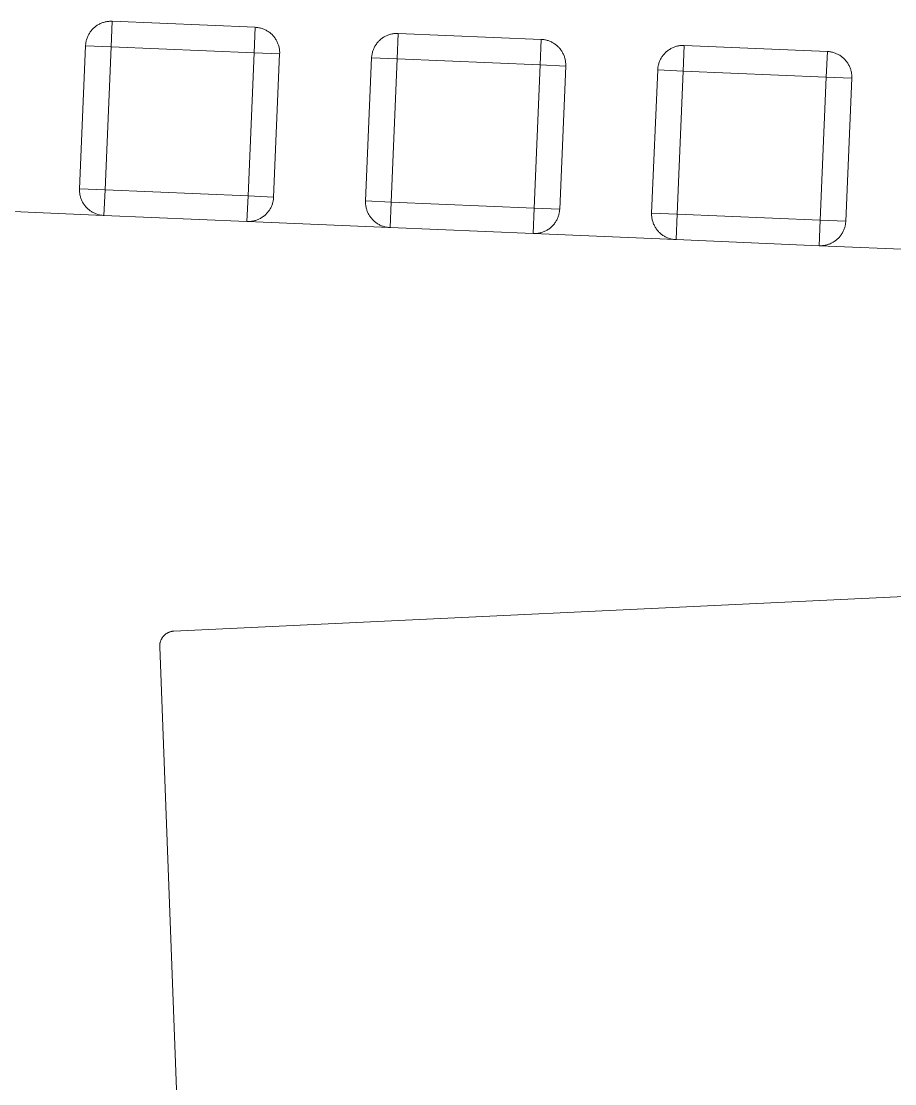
# Model space of a CAD drawing. Header units: inches. Extents: x -16 to 183, y -17 to 123.
# Drawn here: x 128.8 to 135.53, y 114.77 to 122.95 of the extents above; entities that cross this region are included whole.
import ezdxf

# ---------------------------------------------------------------- set-up
doc = ezdxf.new("R2010")
doc.units = ezdxf.units.IN
doc.layers.add('ZANO_R', color=7, linetype='Continuous', lineweight=0)

msp = doc.modelspace()

# ---------------------------------------------------------------- linework, layer by layer
at = {"layer": 'ZANO_R'}
for p, q in [((129.39439, 122.91737), (129.40022, 122.92072)), ((129.40022, 122.92072), (129.40616, 122.92387)), ((129.40616, 122.92387), (129.4122, 122.92681)), ((129.4122, 122.92681), (129.41834, 122.92954)), ((129.41834, 122.92954), (129.42457, 122.93206)), ((129.42457, 122.93206), (129.43088, 122.93437)), ((129.43088, 122.93437), (129.43727, 122.93646)), ((129.43727, 122.93646), (129.44373, 122.93833)), ((129.44373, 122.93833), (129.45024, 122.93998)), ((129.45024, 122.93998), (129.45681, 122.94141)), ((129.45681, 122.94141), (129.46343, 122.94261)), ((129.46343, 122.94261), (129.47008, 122.94359)), ((129.47008, 122.94359), (129.47676, 122.94433)), ((129.47676, 122.94433), (129.48346, 122.94485)), ((129.48346, 122.94485), (129.49017, 122.94514)), ((129.49017, 122.94514), (129.49689, 122.9452)), ((129.4953, 122.74836), (129.50361, 122.94503)), ((129.49689, 122.9452), (129.50361, 122.94503)), ((129.50361, 122.94503), (130.60499, 122.89848)), ((129.31822, 122.83434), (129.32126, 122.84033)), ((129.32126, 122.84033), (129.3245, 122.84622)), ((129.3245, 122.84622), (129.32794, 122.852)), ((129.32794, 122.852), (129.33158, 122.85765)), ((129.33158, 122.85765), (129.33541, 122.86318)), ((129.33541, 122.86318), (129.33942, 122.86857)), ((129.33942, 122.86857), (129.34361, 122.87382)), ((129.34361, 122.87382), (129.34799, 122.87893)), ((129.34799, 122.87893), (129.35253, 122.88388)), ((129.35253, 122.88388), (129.35724, 122.88867)), ((129.35724, 122.88867), (129.36211, 122.89331)), ((129.36211, 122.89331), (129.36714, 122.89777)), ((129.36714, 122.89777), (129.37231, 122.90206)), ((129.37231, 122.90206), (129.37763, 122.90617)), ((129.37763, 122.90617), (129.38309, 122.91009)), ((129.38309, 122.91009), (129.38867, 122.91383)), ((129.38867, 122.91383), (129.39439, 122.91737)), ((130.59668, 122.70181), (130.60499, 122.89848)), ((130.60499, 122.89848), (130.6117, 122.89808)), ((130.6117, 122.89808), (130.61839, 122.89746)), ((130.61839, 122.89746), (130.62506, 122.8966)), ((130.62506, 122.8966), (130.6317, 122.89552)), ((130.6317, 122.89552), (130.63829, 122.89421)), ((130.63829, 122.89421), (130.64483, 122.89268)), ((130.64483, 122.89268), (130.65132, 122.89092)), ((130.65132, 122.89092), (130.65775, 122.88895)), ((130.65775, 122.88895), (130.6641, 122.88675)), ((130.6641, 122.88675), (130.67038, 122.88434)), ((130.67038, 122.88434), (130.67656, 122.88172)), ((130.67656, 122.88172), (130.68266, 122.87889)), ((130.68266, 122.87889), (130.68866, 122.87585)), ((130.68866, 122.87585), (130.69454, 122.87261)), ((130.69454, 122.87261), (130.70032, 122.86917)), ((130.70032, 122.86917), (130.70597, 122.86553)), ((130.70597, 122.86553), (130.7115, 122.86171)), ((130.7115, 122.86171), (130.71689, 122.85769)), ((130.71689, 122.85769), (130.72214, 122.8535)), ((130.72214, 122.8535), (130.72725, 122.84913)), ((130.72725, 122.84913), (130.7322, 122.84458)), ((130.7322, 122.84458), (130.737, 122.83987)), ((130.737, 122.83987), (130.74163, 122.835)), ((131.6211, 122.83644), (131.62733, 122.83896)), ((131.62733, 122.83896), (131.63364, 122.84127)), ((131.63364, 122.84127), (131.64003, 122.84336)), ((131.64003, 122.84336), (131.64648, 122.84523)), ((131.64648, 122.84523), (131.653, 122.84688)), ((131.653, 122.84688), (131.65957, 122.84831)), ((131.65957, 122.84831), (131.66618, 122.84951)), ((131.66618, 122.84951), (131.67283, 122.85049)), ((131.67283, 122.85049), (131.67951, 122.85123)), ((131.67951, 122.85123), (131.68621, 122.85175)), ((131.68621, 122.85175), (131.69293, 122.85204)), ((131.69293, 122.85204), (131.69965, 122.8521)), ((131.69806, 122.65526), (131.70637, 122.85193)), ((131.69965, 122.8521), (131.70637, 122.85193)), ((131.70637, 122.85193), (132.80775, 122.80538)), ((129.29863, 122.75667), (129.29903, 122.76338)), ((129.29903, 122.76338), (129.29965, 122.77007)), ((129.29965, 122.77007), (129.30051, 122.77674)), ((129.30051, 122.77674), (129.30159, 122.78337)), ((129.30159, 122.78337), (129.3029, 122.78997)), ((129.3029, 122.78997), (129.30443, 122.79651)), ((129.30443, 122.79651), (129.30619, 122.803)), ((129.30619, 122.803), (129.30816, 122.80942)), ((129.30816, 122.80942), (129.31036, 122.81578)), ((129.31036, 122.81578), (129.31277, 122.82205)), ((129.31277, 122.82205), (129.31539, 122.82824)), ((129.31539, 122.82824), (129.31822, 122.83434)), ((130.74163, 122.835), (130.74609, 122.82997)), ((130.74609, 122.82997), (130.75038, 122.8248)), ((130.75038, 122.8248), (130.75449, 122.81948)), ((130.75449, 122.81948), (130.75841, 122.81402)), ((130.75841, 122.81402), (130.76215, 122.80844)), ((130.76215, 122.80844), (130.7657, 122.80272)), ((130.7657, 122.80272), (130.76904, 122.79689)), ((130.76904, 122.79689), (130.77219, 122.79095)), ((130.77219, 122.79095), (130.77513, 122.78491)), ((130.77513, 122.78491), (130.77786, 122.77877)), ((130.77786, 122.77877), (130.78038, 122.77254)), ((130.78038, 122.77254), (130.78269, 122.76623)), ((130.78269, 122.76623), (130.78478, 122.75984)), ((130.78478, 122.75984), (130.78665, 122.75338)), ((131.52726, 122.75312), (131.5307, 122.7589)), ((131.5307, 122.7589), (131.53433, 122.76455)), ((131.53433, 122.76455), (131.53816, 122.77008)), ((131.53816, 122.77008), (131.54217, 122.77547)), ((131.54217, 122.77547), (131.54637, 122.78072)), ((131.54637, 122.78072), (131.55074, 122.78583)), ((131.55074, 122.78583), (131.55529, 122.79078)), ((131.55529, 122.79078), (131.56, 122.79557)), ((131.56, 122.79557), (131.56487, 122.80021)), ((131.56487, 122.80021), (131.56989, 122.80467)), ((131.56989, 122.80467), (131.57507, 122.80896)), ((131.57507, 122.80896), (131.58039, 122.81307)), ((131.58039, 122.81307), (131.58584, 122.81699)), ((131.58584, 122.81699), (131.59143, 122.82073)), ((131.59143, 122.82073), (131.59714, 122.82427)), ((131.59714, 122.82427), (131.60297, 122.82762)), ((131.60297, 122.82762), (131.60891, 122.83077)), ((131.60891, 122.83077), (131.61496, 122.83371)), ((131.61496, 122.83371), (131.6211, 122.83644)), ((132.79944, 122.60871), (132.80775, 122.80538)), ((132.80775, 122.80538), (132.81446, 122.80498)), ((132.81446, 122.80498), (132.82115, 122.80436)), ((132.82115, 122.80436), (132.82782, 122.8035)), ((132.82782, 122.8035), (132.83445, 122.80242)), ((132.83445, 122.80242), (132.84105, 122.80111)), ((132.84105, 122.80111), (132.84759, 122.79958)), ((132.84759, 122.79958), (132.85408, 122.79782)), ((132.85408, 122.79782), (132.8605, 122.79585)), ((132.8605, 122.79585), (132.86686, 122.79365)), ((132.86686, 122.79365), (132.87313, 122.79124)), ((132.87313, 122.79124), (132.87932, 122.78862)), ((132.87932, 122.78862), (132.88542, 122.78579)), ((132.88542, 122.78579), (132.89141, 122.78275)), ((132.89141, 122.78275), (132.8973, 122.77951)), ((132.8973, 122.77951), (132.90307, 122.77607)), ((132.90307, 122.77607), (132.90873, 122.77243)), ((132.90873, 122.77243), (132.91425, 122.76861)), ((132.91425, 122.76861), (132.91965, 122.76459)), ((132.91965, 122.76459), (132.9249, 122.7604)), ((132.9249, 122.7604), (132.93, 122.75603)), ((133.86894, 122.75641), (133.87559, 122.75739)), ((133.87559, 122.75739), (133.88227, 122.75813)), ((133.88227, 122.75813), (133.88897, 122.75865)), ((133.88897, 122.75865), (133.89569, 122.75894)), ((133.89569, 122.75894), (133.90241, 122.759)), ((133.90082, 122.56216), (133.90913, 122.75883)), ((133.90241, 122.759), (133.90913, 122.75883)), ((133.90913, 122.75883), (135.01051, 122.71228)), ((129.25208, 121.65529), (129.29863, 122.75667)), ((129.4953, 122.74836), (129.29863, 122.75667)), ((129.44875, 121.64698), (129.4953, 122.74836)), ((129.4953, 122.74836), (130.59668, 122.70181)), ((130.59668, 122.70181), (130.55013, 121.60043)), ((130.79316, 122.6935), (130.59668, 122.70181)), ((130.79335, 122.6935), (130.74681, 121.59212)), ((130.78665, 122.75338), (130.7883, 122.74687)), ((130.7883, 122.74687), (130.78973, 122.7403)), ((130.78973, 122.7403), (130.79093, 122.73368)), ((130.79093, 122.73368), (130.79191, 122.72703)), ((130.79191, 122.72703), (130.79266, 122.72035)), ((130.79266, 122.72035), (130.79317, 122.71365)), ((130.79316, 122.6935), (130.79335, 122.6935)), ((130.79317, 122.71365), (130.79346, 122.70694)), ((130.79352, 122.70022), (130.79335, 122.6935)), ((130.79346, 122.70694), (130.79352, 122.70022)), ((131.50178, 122.67028), (131.50241, 122.67697)), ((131.50241, 122.67697), (131.50327, 122.68364)), ((131.50327, 122.68364), (131.50435, 122.69027)), ((131.50435, 122.69027), (131.50566, 122.69687)), ((131.50566, 122.69687), (131.50719, 122.70341)), ((131.50719, 122.70341), (131.50894, 122.7099)), ((131.50894, 122.7099), (131.51092, 122.71632)), ((131.51092, 122.71632), (131.51311, 122.72268)), ((131.51311, 122.72268), (131.51552, 122.72895)), ((131.51552, 122.72895), (131.51815, 122.73514)), ((131.51815, 122.73514), (131.52098, 122.74124)), ((131.52098, 122.74124), (131.52402, 122.74723)), ((131.52402, 122.74723), (131.52726, 122.75312)), ((132.93, 122.75603), (132.93496, 122.75148)), ((132.93496, 122.75148), (132.93975, 122.74677)), ((132.93975, 122.74677), (132.94438, 122.7419)), ((132.94438, 122.7419), (132.94885, 122.73687)), ((132.94885, 122.73687), (132.95314, 122.7317)), ((132.95314, 122.7317), (132.95725, 122.72638)), ((132.95725, 122.72638), (132.96117, 122.72092)), ((132.96117, 122.72092), (132.96491, 122.71534)), ((132.96491, 122.71534), (132.96845, 122.70962)), ((132.96845, 122.70962), (132.9718, 122.7038)), ((132.9718, 122.7038), (132.97494, 122.69785)), ((132.97494, 122.69785), (132.97789, 122.69181)), ((132.97789, 122.69181), (132.98062, 122.68567)), ((132.98062, 122.68567), (132.98314, 122.67944)), ((132.98314, 122.67944), (132.98545, 122.67313)), ((133.73709, 122.67145), (133.74092, 122.67698)), ((133.74092, 122.67698), (133.74493, 122.68237)), ((133.74493, 122.68237), (133.74913, 122.68762)), ((133.74913, 122.68762), (133.7535, 122.69273)), ((133.7535, 122.69273), (133.75804, 122.69768)), ((133.75804, 122.69768), (133.76275, 122.70247)), ((133.76275, 122.70247), (133.76762, 122.70711)), ((133.76762, 122.70711), (133.77265, 122.71157)), ((133.77265, 122.71157), (133.77783, 122.71586)), ((133.77783, 122.71586), (133.78314, 122.71997)), ((133.78314, 122.71997), (133.7886, 122.72389)), ((133.7886, 122.72389), (133.79419, 122.72763)), ((133.79419, 122.72763), (133.7999, 122.73117)), ((133.7999, 122.73117), (133.80573, 122.73452)), ((133.80573, 122.73452), (133.81167, 122.73767)), ((133.81167, 122.73767), (133.81771, 122.74061)), ((133.81771, 122.74061), (133.82385, 122.74334)), ((133.82385, 122.74334), (133.83008, 122.74586)), ((133.83008, 122.74586), (133.8364, 122.74817)), ((133.8364, 122.74817), (133.84279, 122.75026)), ((133.84279, 122.75026), (133.84924, 122.75213)), ((133.84924, 122.75213), (133.85576, 122.75378)), ((133.85576, 122.75378), (133.86233, 122.75521)), ((133.86233, 122.75521), (133.86894, 122.75641)), ((135.00219, 122.51561), (135.01051, 122.71228)), ((135.01051, 122.71228), (135.01722, 122.71188)), ((135.01722, 122.71188), (135.02391, 122.71126)), ((135.02391, 122.71126), (135.03058, 122.7104)), ((135.03058, 122.7104), (135.03721, 122.70932)), ((135.03721, 122.70932), (135.0438, 122.70801)), ((135.0438, 122.70801), (135.05035, 122.70648)), ((135.05035, 122.70648), (135.05684, 122.70472)), ((135.05684, 122.70472), (135.06326, 122.70275)), ((135.06326, 122.70275), (135.06961, 122.70055)), ((135.06961, 122.70055), (135.07589, 122.69814)), ((135.07589, 122.69814), (135.08208, 122.69552)), ((135.08208, 122.69552), (135.08817, 122.69269)), ((135.08817, 122.69269), (135.09417, 122.68965)), ((135.09417, 122.68965), (135.10006, 122.68641)), ((135.10006, 122.68641), (135.10583, 122.68297)), ((135.10583, 122.68297), (135.11148, 122.67933)), ((135.11148, 122.67933), (135.11701, 122.67551)), ((135.11701, 122.67551), (135.1224, 122.67149)), ((131.45483, 121.56219), (131.50138, 122.66357)), ((131.50138, 122.66357), (131.50178, 122.67028)), ((131.69806, 122.65526), (131.50138, 122.66357)), ((131.65151, 121.55388), (131.69806, 122.65526)), ((131.69806, 122.65526), (132.79944, 122.60871)), ((132.79944, 122.60871), (132.75289, 121.50733)), ((132.99592, 122.6004), (132.79944, 122.60871)), ((132.99611, 122.6004), (132.94956, 121.49902)), ((132.98545, 122.67313), (132.98754, 122.66674)), ((132.98754, 122.66674), (132.98941, 122.66028)), ((132.98941, 122.66028), (132.99106, 122.65377)), ((132.99106, 122.65377), (132.99249, 122.6472)), ((132.99249, 122.6472), (132.99369, 122.64058)), ((132.99369, 122.64058), (132.99466, 122.63393)), ((132.99466, 122.63393), (132.99541, 122.62725)), ((132.99541, 122.62725), (132.99593, 122.62055)), ((132.99592, 122.6004), (132.99611, 122.6004)), ((132.99593, 122.62055), (132.99622, 122.61384)), ((132.99628, 122.60712), (132.99611, 122.6004)), ((132.99622, 122.61384), (132.99628, 122.60712)), ((133.70602, 122.59054), (133.7071, 122.59717)), ((133.7071, 122.59717), (133.70841, 122.60377)), ((133.70841, 122.60377), (133.70995, 122.61031)), ((133.70995, 122.61031), (133.7117, 122.6168)), ((133.7117, 122.6168), (133.71368, 122.62322)), ((133.71368, 122.62322), (133.71587, 122.62958)), ((133.71587, 122.62958), (133.71828, 122.63585)), ((133.71828, 122.63585), (133.7209, 122.64204)), ((133.7209, 122.64204), (133.72373, 122.64814)), ((133.72373, 122.64814), (133.72677, 122.65413)), ((133.72677, 122.65413), (133.73001, 122.66002)), ((133.73001, 122.66002), (133.73346, 122.6658)), ((133.73346, 122.6658), (133.73709, 122.67145)), ((135.1224, 122.67149), (135.12765, 122.6673)), ((135.12765, 122.6673), (135.13276, 122.66293)), ((135.13276, 122.66293), (135.13771, 122.65838)), ((135.13771, 122.65838), (135.14251, 122.65367)), ((135.14251, 122.65367), (135.14714, 122.6488)), ((135.14714, 122.6488), (135.1516, 122.64377)), ((135.1516, 122.64377), (135.15589, 122.6386)), ((135.15589, 122.6386), (135.16, 122.63328)), ((135.16, 122.63328), (135.16393, 122.62782)), ((135.16393, 122.62782), (135.16766, 122.62224)), ((135.16766, 122.62224), (135.17121, 122.61652)), ((135.17121, 122.61652), (135.17456, 122.6107)), ((135.17456, 122.6107), (135.1777, 122.60476)), ((135.1777, 122.60476), (135.18064, 122.59871)), ((135.18064, 122.59871), (135.18338, 122.59257)), ((133.65759, 121.46909), (133.70414, 122.57047)), ((133.70414, 122.57047), (133.70454, 122.57718)), ((133.90082, 122.56216), (133.70414, 122.57047)), ((133.70454, 122.57718), (133.70517, 122.58387)), ((133.70517, 122.58387), (133.70602, 122.59054)), ((133.85427, 121.46078), (133.90082, 122.56216)), ((133.90082, 122.56216), (135.00219, 122.51561)), ((135.00219, 122.51561), (134.95564, 121.41423)), ((135.19867, 122.5073), (135.00219, 122.51561)), ((135.18338, 122.59257), (135.1859, 122.58634)), ((135.1859, 122.58634), (135.18821, 122.58003)), ((135.18821, 122.58003), (135.1903, 122.57364)), ((135.1903, 122.57364), (135.19217, 122.56718)), ((135.19217, 122.56718), (135.19382, 122.56067)), ((135.19382, 122.56067), (135.19524, 122.5541)), ((135.19524, 122.5541), (135.19645, 122.54748)), ((135.19645, 122.54748), (135.19742, 122.54083)), ((135.19742, 122.54083), (135.19817, 122.53415)), ((135.19817, 122.53415), (135.19869, 122.52745)), ((135.19869, 122.52745), (135.19898, 122.52074)), ((135.19904, 122.51402), (135.19887, 122.5073)), ((135.19898, 122.52074), (135.19904, 122.51402)), ((135.19887, 122.5073), (135.15232, 121.40592)), ((135.19867, 122.5073), (135.19887, 122.5073)), ((129.25191, 121.64857), (129.25208, 121.65529)), ((129.25197, 121.64185), (129.25191, 121.64857)), ((129.25226, 121.63514), (129.25197, 121.64185)), ((129.44875, 121.64698), (129.25208, 121.65529)), ((129.25278, 121.62843), (129.25226, 121.63514)), ((129.25352, 121.62175), (129.25278, 121.62843)), ((129.2545, 121.6151), (129.25352, 121.62175)), ((129.2557, 121.60849), (129.2545, 121.6151)), ((129.44045, 121.4505), (129.44875, 121.64698)), ((130.55013, 121.60043), (129.44875, 121.64698)), ((129.25713, 121.60192), (129.2557, 121.60849)), ((129.25878, 121.59541), (129.25713, 121.60192)), ((129.26065, 121.58895), (129.25878, 121.59541)), ((129.26274, 121.58256), (129.26065, 121.58895)), ((129.26505, 121.57625), (129.26274, 121.58256)), ((129.26757, 121.57002), (129.26505, 121.57625)), ((129.2703, 121.56388), (129.26757, 121.57002)), ((129.27324, 121.55783), (129.2703, 121.56388)), ((129.27639, 121.55189), (129.27324, 121.55783)), ((129.27974, 121.54606), (129.27639, 121.55189)), ((129.28328, 121.54035), (129.27974, 121.54606)), ((129.28702, 121.53477), (129.28328, 121.54035)), ((129.29094, 121.52931), (129.28702, 121.53477)), ((130.54183, 121.40395), (130.55013, 121.60043)), ((130.74661, 121.59213), (130.55013, 121.60043)), ((130.73508, 121.53301), (130.73267, 121.52674)), ((130.73727, 121.53936), (130.73508, 121.53301)), ((130.73924, 121.54579), (130.73727, 121.53936)), ((130.741, 121.55228), (130.73924, 121.54579)), ((130.74253, 121.55882), (130.741, 121.55228)), ((130.74384, 121.56541), (130.74253, 121.55882)), ((130.74492, 121.57205), (130.74384, 121.56541)), ((130.74578, 121.57872), (130.74492, 121.57205)), ((130.74641, 121.58541), (130.74578, 121.57872)), ((130.74681, 121.59212), (130.74641, 121.58541)), ((130.74661, 121.59213), (130.74681, 121.59212)), ((131.45466, 121.55547), (131.45483, 121.56219)), ((131.45473, 121.54875), (131.45466, 121.55547)), ((131.45501, 121.54204), (131.45473, 121.54875)), ((131.65151, 121.55388), (131.45483, 121.56219)), ((131.45553, 121.53533), (131.45501, 121.54204)), ((131.45628, 121.52865), (131.45553, 121.53533)), ((131.6432, 121.3574), (131.65151, 121.55388)), ((132.75289, 121.50733), (131.65151, 121.55388)), ((129.43607, 121.45049), (128.34343, 121.49667)), ((129.29505, 121.52399), (129.29094, 121.52931)), ((129.29934, 121.51881), (129.29505, 121.52399)), ((129.3038, 121.51379), (129.29934, 121.51881)), ((129.30844, 121.50892), (129.3038, 121.51379)), ((129.31323, 121.50421), (129.30844, 121.50892)), ((129.31818, 121.49966), (129.31323, 121.50421)), ((129.32329, 121.49529), (129.31818, 121.49966)), ((129.32854, 121.4911), (129.32329, 121.49529)), ((129.33393, 121.48708), (129.32854, 121.4911)), ((129.33946, 121.48326), (129.33393, 121.48708)), ((129.34511, 121.47962), (129.33946, 121.48326)), ((129.35089, 121.47618), (129.34511, 121.47962)), ((129.35678, 121.47294), (129.35089, 121.47618)), ((129.36277, 121.4699), (129.35678, 121.47294)), ((129.36887, 121.46707), (129.36277, 121.4699)), ((129.37506, 121.46444), (129.36887, 121.46707)), ((129.38133, 121.46204), (129.37506, 121.46444)), ((129.38769, 121.45984), (129.38133, 121.46204)), ((129.39411, 121.45787), (129.38769, 121.45984)), ((129.4006, 121.45611), (129.39411, 121.45787)), ((129.40714, 121.45458), (129.4006, 121.45611)), ((129.41374, 121.45327), (129.40714, 121.45458)), ((129.42037, 121.45219), (129.41374, 121.45327)), ((129.42704, 121.45133), (129.42037, 121.45219)), ((129.43373, 121.4507), (129.42704, 121.45133)), ((129.44044, 121.45031), (129.43373, 121.4507)), ((129.44045, 121.4505), (129.44044, 121.45031)), ((130.54182, 121.40376), (129.44044, 121.45031)), ((130.6783, 121.45102), (130.67312, 121.44673)), ((130.68332, 121.45548), (130.6783, 121.45102)), ((130.68819, 121.46011), (130.68332, 121.45548)), ((130.6929, 121.46491), (130.68819, 121.46011)), ((130.69745, 121.46986), (130.6929, 121.46491)), ((130.70182, 121.47497), (130.69745, 121.46986)), ((130.70601, 121.48022), (130.70182, 121.47497)), ((130.71003, 121.48561), (130.70601, 121.48022)), ((130.71385, 121.49114), (130.71003, 121.48561)), ((130.71749, 121.49679), (130.71385, 121.49114)), ((130.72093, 121.50257), (130.71749, 121.49679)), ((130.72417, 121.50845), (130.72093, 121.50257)), ((130.72721, 121.51445), (130.72417, 121.50845)), ((130.73004, 121.52055), (130.72721, 121.51445)), ((130.73267, 121.52674), (130.73004, 121.52055)), ((131.45726, 121.522), (131.45628, 121.52865)), ((131.45846, 121.51539), (131.45726, 121.522)), ((131.45988, 121.50882), (131.45846, 121.51539)), ((131.46153, 121.50231), (131.45988, 121.50882)), ((131.46341, 121.49585), (131.46153, 121.50231)), ((131.4655, 121.48946), (131.46341, 121.49585)), ((131.4678, 121.48315), (131.4655, 121.48946)), ((131.47033, 121.47692), (131.4678, 121.48315)), ((131.47306, 121.47078), (131.47033, 121.47692)), ((131.476, 121.46473), (131.47306, 121.47078)), ((131.47915, 121.45879), (131.476, 121.46473)), ((131.48249, 121.45296), (131.47915, 121.45879)), ((131.48604, 121.44725), (131.48249, 121.45296)), ((132.74458, 121.31085), (132.75289, 121.50733)), ((132.94937, 121.49903), (132.75289, 121.50733)), ((132.942, 121.45269), (132.94003, 121.44626)), ((132.94376, 121.45918), (132.942, 121.45269)), ((132.94529, 121.46572), (132.94376, 121.45918)), ((132.9466, 121.47231), (132.94529, 121.46572)), ((132.94768, 121.47895), (132.9466, 121.47231)), ((132.94854, 121.48562), (132.94768, 121.47895)), ((132.94916, 121.49231), (132.94854, 121.48562)), ((132.94956, 121.49902), (132.94916, 121.49231)), ((132.94937, 121.49903), (132.94956, 121.49902)), ((133.65742, 121.46237), (133.65759, 121.46909)), ((133.65748, 121.45565), (133.65742, 121.46237)), ((133.65777, 121.44894), (133.65748, 121.45565)), ((133.85427, 121.46078), (133.65759, 121.46909)), ((133.65829, 121.44223), (133.65777, 121.44894)), ((133.84596, 121.2643), (133.85427, 121.46078)), ((134.95564, 121.41423), (133.85427, 121.46078)), ((130.54183, 121.40395), (130.54182, 121.40376)), ((130.54854, 121.40359), (130.54182, 121.40376)), ((131.63883, 121.35739), (130.54618, 121.40357)), ((130.55526, 121.40365), (130.54854, 121.40359)), ((130.56197, 121.40394), (130.55526, 121.40365)), ((130.56868, 121.40446), (130.56197, 121.40394)), ((130.57536, 121.4052), (130.56868, 121.40446)), ((130.58201, 121.40618), (130.57536, 121.4052)), ((130.58862, 121.40738), (130.58201, 121.40618)), ((130.59519, 121.40881), (130.58862, 121.40738)), ((130.6017, 121.41046), (130.59519, 121.40881)), ((130.60816, 121.41233), (130.6017, 121.41046)), ((130.61455, 121.41442), (130.60816, 121.41233)), ((130.62086, 121.41673), (130.61455, 121.41442)), ((130.62709, 121.41925), (130.62086, 121.41673)), ((130.63323, 121.42198), (130.62709, 121.41925)), ((130.63928, 121.42492), (130.63323, 121.42198)), ((130.64522, 121.42807), (130.63928, 121.42492)), ((130.65105, 121.43142), (130.64522, 121.42807)), ((130.65676, 121.43496), (130.65105, 121.43142)), ((130.66234, 121.4387), (130.65676, 121.43496)), ((130.6678, 121.44262), (130.66234, 121.4387)), ((130.67312, 121.44673), (130.6678, 121.44262)), ((131.48977, 121.44167), (131.48604, 121.44725)), ((131.4937, 121.43621), (131.48977, 121.44167)), ((131.49781, 121.43089), (131.4937, 121.43621)), ((131.5021, 121.42571), (131.49781, 121.43089)), ((131.50656, 121.42069), (131.5021, 121.42571)), ((131.51119, 121.41582), (131.50656, 121.42069)), ((131.51599, 121.41111), (131.51119, 121.41582)), ((131.52094, 121.40656), (131.51599, 121.41111)), ((131.52605, 121.40219), (131.52094, 121.40656)), ((131.5313, 121.398), (131.52605, 121.40219)), ((131.53669, 121.39398), (131.5313, 121.398)), ((131.54222, 121.39016), (131.53669, 121.39398)), ((131.54787, 121.38652), (131.54222, 121.39016)), ((131.55364, 121.38308), (131.54787, 121.38652)), ((131.55953, 121.37984), (131.55364, 121.38308)), ((131.56553, 121.3768), (131.55953, 121.37984)), ((131.57162, 121.37397), (131.56553, 121.3768)), ((131.57781, 121.37134), (131.57162, 121.37397)), ((131.58409, 121.36894), (131.57781, 121.37134)), ((131.59044, 121.36674), (131.58409, 121.36894)), ((131.59687, 121.36477), (131.59044, 121.36674)), ((132.89095, 121.36701), (132.88608, 121.36238)), ((132.89566, 121.37181), (132.89095, 121.36701)), ((132.9002, 121.37676), (132.89566, 121.37181)), ((132.90458, 121.38187), (132.9002, 121.37676)), ((132.90877, 121.38712), (132.90458, 121.38187)), ((132.91278, 121.39251), (132.90877, 121.38712)), ((132.91661, 121.39804), (132.91278, 121.39251)), ((132.92025, 121.40369), (132.91661, 121.39804)), ((132.92369, 121.40947), (132.92025, 121.40369)), ((132.92693, 121.41535), (132.92369, 121.40947)), ((132.92997, 121.42135), (132.92693, 121.41535)), ((132.9328, 121.42745), (132.92997, 121.42135)), ((132.93542, 121.43364), (132.9328, 121.42745)), ((132.93783, 121.43991), (132.93542, 121.43364)), ((132.94003, 121.44626), (132.93783, 121.43991)), ((133.65904, 121.43555), (133.65829, 121.44223)), ((133.66001, 121.4289), (133.65904, 121.43555)), ((133.66121, 121.42229), (133.66001, 121.4289)), ((133.66264, 121.41572), (133.66121, 121.42229)), ((133.66429, 121.40921), (133.66264, 121.41572)), ((133.66616, 121.40275), (133.66429, 121.40921)), ((133.66825, 121.39636), (133.66616, 121.40275)), ((133.67056, 121.39005), (133.66825, 121.39636)), ((133.67308, 121.38382), (133.67056, 121.39005)), ((133.67582, 121.37768), (133.67308, 121.38382)), ((133.67876, 121.37163), (133.67582, 121.37768)), ((133.6819, 121.36569), (133.67876, 121.37163)), ((134.94734, 121.21775), (134.95564, 121.41423)), ((135.15212, 121.40593), (134.95564, 121.41423)), ((135.14805, 121.37262), (135.14651, 121.36608)), ((135.14935, 121.37921), (135.14805, 121.37262)), ((135.15044, 121.38585), (135.14935, 121.37921)), ((135.15129, 121.39252), (135.15044, 121.38585)), ((135.15192, 121.39921), (135.15129, 121.39252)), ((135.15232, 121.40592), (135.15192, 121.39921)), ((135.15212, 121.40593), (135.15232, 121.40592)), ((131.60336, 121.36301), (131.59687, 121.36477)), ((131.6099, 121.36148), (131.60336, 121.36301)), ((131.61649, 121.36017), (131.6099, 121.36148)), ((131.62313, 121.35909), (131.61649, 121.36017)), ((131.62979, 121.35823), (131.62313, 121.35909)), ((131.63649, 121.3576), (131.62979, 121.35823)), ((131.6432, 121.35721), (131.63649, 121.3576)), ((131.6432, 121.3574), (131.6432, 121.35721)), ((132.74457, 121.31066), (131.6432, 121.35721)), ((132.74458, 121.31085), (132.74457, 121.31066)), ((132.75129, 121.31049), (132.74457, 121.31066)), ((133.84159, 121.26429), (132.74894, 121.31047)), ((132.75802, 121.31055), (132.75129, 121.31049)), ((132.76473, 121.31084), (132.75802, 121.31055)), ((132.77143, 121.31136), (132.76473, 121.31084)), ((132.77811, 121.3121), (132.77143, 121.31136)), ((132.78476, 121.31308), (132.77811, 121.3121)), ((132.79138, 121.31428), (132.78476, 121.31308)), ((132.79794, 121.31571), (132.79138, 121.31428)), ((132.80446, 121.31736), (132.79794, 121.31571)), ((132.81092, 121.31923), (132.80446, 121.31736)), ((132.8173, 121.32132), (132.81092, 121.31923)), ((132.82362, 121.32363), (132.8173, 121.32132)), ((132.82985, 121.32615), (132.82362, 121.32363)), ((132.83599, 121.32888), (132.82985, 121.32615)), ((132.84203, 121.33182), (132.83599, 121.32888)), ((132.84797, 121.33497), (132.84203, 121.33182)), ((132.8538, 121.33832), (132.84797, 121.33497)), ((132.85951, 121.34186), (132.8538, 121.33832)), ((132.8651, 121.3456), (132.85951, 121.34186)), ((132.87056, 121.34952), (132.8651, 121.3456)), ((132.87588, 121.35363), (132.87056, 121.34952)), ((132.88105, 121.35792), (132.87588, 121.35363)), ((132.88608, 121.36238), (132.88105, 121.35792)), ((133.68525, 121.35986), (133.6819, 121.36569)), ((133.68879, 121.35415), (133.68525, 121.35986)), ((133.69253, 121.34857), (133.68879, 121.35415)), ((133.69646, 121.34311), (133.69253, 121.34857)), ((133.70057, 121.33779), (133.69646, 121.34311)), ((133.70485, 121.33261), (133.70057, 121.33779)), ((133.70932, 121.32759), (133.70485, 121.33261)), ((133.71395, 121.32272), (133.70932, 121.32759)), ((133.71874, 121.31801), (133.71395, 121.32272)), ((133.7237, 121.31346), (133.71874, 121.31801)), ((133.7288, 121.30909), (133.7237, 121.31346)), ((133.73406, 121.3049), (133.7288, 121.30909)), ((133.73945, 121.30088), (133.73406, 121.3049)), ((133.74497, 121.29706), (133.73945, 121.30088)), ((133.75063, 121.29342), (133.74497, 121.29706)), ((133.7564, 121.28998), (133.75063, 121.29342)), ((133.76229, 121.28674), (133.7564, 121.28998)), ((133.76829, 121.2837), (133.76229, 121.28674)), ((135.10733, 121.28877), (135.10296, 121.28366)), ((135.11153, 121.29402), (135.10733, 121.28877)), ((135.11554, 121.29941), (135.11153, 121.29402)), ((135.11937, 121.30494), (135.11554, 121.29941)), ((135.123, 121.31059), (135.11937, 121.30494)), ((135.12644, 121.31637), (135.123, 121.31059)), ((135.12969, 121.32225), (135.12644, 121.31637)), ((135.13272, 121.32825), (135.12969, 121.32225)), ((135.13556, 121.33435), (135.13272, 121.32825)), ((135.13818, 121.34054), (135.13556, 121.33435)), ((135.14059, 121.34681), (135.13818, 121.34054)), ((135.14278, 121.35316), (135.14059, 121.34681)), ((135.14476, 121.35959), (135.14278, 121.35316)), ((135.14651, 121.36608), (135.14476, 121.35959)), ((133.77438, 121.28087), (133.76829, 121.2837)), ((133.78057, 121.27824), (133.77438, 121.28087)), ((133.78685, 121.27584), (133.78057, 121.27824)), ((133.7932, 121.27364), (133.78685, 121.27584)), ((133.79962, 121.27167), (133.7932, 121.27364)), ((133.80611, 121.26991), (133.79962, 121.27167)), ((133.81266, 121.26838), (133.80611, 121.26991)), ((133.81925, 121.26707), (133.81266, 121.26838)), ((133.82588, 121.26599), (133.81925, 121.26707)), ((133.83255, 121.26513), (133.82588, 121.26599)), ((133.83924, 121.2645), (133.83255, 121.26513)), ((133.84595, 121.26411), (133.83924, 121.2645)), ((133.84596, 121.2643), (133.84595, 121.26412)), ((134.94733, 121.21756), (133.84595, 121.26411)), ((134.94734, 121.21775), (134.94733, 121.21756)), ((134.95405, 121.21739), (134.94733, 121.21756)), ((136.04434, 121.17119), (134.9517, 121.21737)), ((134.96077, 121.21745), (134.95405, 121.21739)), ((134.96749, 121.21774), (134.96077, 121.21745)), ((134.97419, 121.21826), (134.96749, 121.21774)), ((134.98087, 121.219), (134.97419, 121.21826)), ((134.98752, 121.21998), (134.98087, 121.219)), ((134.99413, 121.22118), (134.98752, 121.21998)), ((135.0007, 121.22261), (134.99413, 121.22118)), ((135.00722, 121.22426), (135.0007, 121.22261)), ((135.01367, 121.22613), (135.00722, 121.22426)), ((135.02006, 121.22822), (135.01367, 121.22613)), ((135.02637, 121.23053), (135.02006, 121.22822)), ((135.03261, 121.23305), (135.02637, 121.23053)), ((135.03875, 121.23578), (135.03261, 121.23305)), ((135.04479, 121.23872), (135.03875, 121.23578)), ((135.05073, 121.24187), (135.04479, 121.23872)), ((135.05656, 121.24522), (135.05073, 121.24187)), ((135.06227, 121.24876), (135.05656, 121.24522)), ((135.06786, 121.2525), (135.06227, 121.24876)), ((135.07331, 121.25642), (135.06786, 121.2525)), ((135.07863, 121.26053), (135.07331, 121.25642)), ((135.08381, 121.26482), (135.07863, 121.26053)), ((135.08884, 121.26928), (135.08381, 121.26482)), ((135.09371, 121.27391), (135.08884, 121.26928)), ((135.09842, 121.27871), (135.09371, 121.27391)), ((135.10296, 121.28366), (135.09842, 121.27871)), ((129.97861, 118.25158), (145.68536, 118.99395)), ((129.8764, 118.17376), (129.87786, 118.17761)), ((129.87786, 118.17761), (129.87945, 118.1814)), ((129.87945, 118.1814), (129.88117, 118.18514)), ((129.88117, 118.18514), (129.88303, 118.18882)), ((129.88303, 118.18882), (129.88501, 118.19242)), ((129.88501, 118.19242), (129.88711, 118.19596)), ((129.88711, 118.19596), (129.88934, 118.19942)), ((129.88934, 118.19942), (129.89168, 118.2028)), ((129.89168, 118.2028), (129.89415, 118.2061)), ((129.89415, 118.2061), (129.89672, 118.20931)), ((129.89672, 118.20931), (129.89941, 118.21243)), ((129.89941, 118.21243), (129.9022, 118.21546)), ((129.9022, 118.21546), (129.9051, 118.21838)), ((129.9051, 118.21838), (129.90809, 118.2212)), ((129.90809, 118.2212), (129.91119, 118.22392)), ((129.91119, 118.22392), (129.91437, 118.22652)), ((129.91437, 118.22652), (129.91765, 118.22902)), ((129.91765, 118.22902), (129.92101, 118.23139)), ((129.92101, 118.23139), (129.92445, 118.23365)), ((129.92445, 118.23365), (129.92796, 118.23579)), ((129.92796, 118.23579), (129.93155, 118.2378)), ((129.93155, 118.2378), (129.93521, 118.23969)), ((129.93521, 118.23969), (129.93893, 118.24145)), ((129.93893, 118.24145), (129.94271, 118.24308)), ((129.94271, 118.24308), (129.94654, 118.24458)), ((129.94654, 118.24458), (129.95043, 118.24594)), ((129.95043, 118.24594), (129.95436, 118.24716)), ((129.95436, 118.24716), (129.95833, 118.24825)), ((129.95833, 118.24825), (129.96233, 118.2492)), ((129.96233, 118.2492), (129.96637, 118.25001)), ((129.96637, 118.25001), (129.97043, 118.25068)), ((129.97043, 118.25068), (129.97451, 118.2512)), ((129.97451, 118.2512), (129.97861, 118.25158)), ((129.86944, 118.1334), (129.8695, 118.13752)), ((129.86953, 118.12929), (129.86944, 118.1334)), ((129.8695, 118.13752), (129.8697, 118.14163)), ((130.25333, 108.11559), (129.86953, 118.12929)), ((129.8697, 118.14163), (129.87004, 118.14573)), ((129.87004, 118.14573), (129.87053, 118.14982)), ((129.87053, 118.14982), (129.87116, 118.15389)), ((129.87116, 118.15389), (129.87193, 118.15793)), ((129.87193, 118.15793), (129.87284, 118.16194)), ((129.87284, 118.16194), (129.87389, 118.16592)), ((129.87389, 118.16592), (129.87507, 118.16986)), ((129.87507, 118.16986), (129.8764, 118.17376))]:
    msp.add_line(p, q, dxfattribs=at)

doc.saveas('drawing.dxf')
